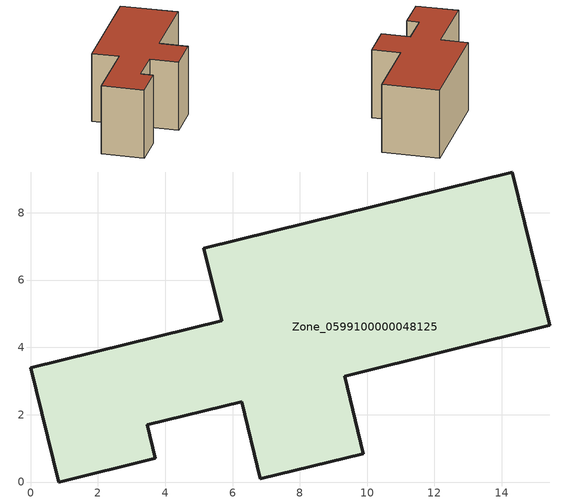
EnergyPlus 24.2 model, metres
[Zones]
Zone_0599100000048125
 floor ground (C_G): 9.33,3.14 9.89,0.84 6.82,0.09 6.27,2.39 3.46,1.7 3.7,0.7 0.83,0 0,3.39 5.68,4.79 5.15,6.95 14.31,9.21 15.43,4.65 z0
 wall outside (C_F): 3.7,0.7 3.46,1.7 6.27,2.39 6.82,0.09 9.89,0.84 9.33,3.14 15.43,4.65 14.31,9.21 5.15,6.95 5.68,4.79 0,3.39 0.83,0 3.7,0.7 z0:5.86
 roof outside (C_R): 14.31,9.21 5.15,6.95 5.68,4.79 0,3.39 0.83,0 3.7,0.7 3.46,1.7 6.27,2.39 6.82,0.09 9.89,0.84 9.33,3.14 15.43,4.65 z5.86
[BUILDING]
Pand.0599100000048125: North Axis=0; Terrain=City; Loads Convergence Tolerance Value=0.04; Temperature Convergence Tolerance Value=0.4; Solar Distribution=FullExterior; Maximum Number of Warmup Days=25; Minimum Number of Warmup Days=1
[Site:Location]
Rotterdam.The.Hague.AP_ZH_NLD Design_Conditions: Latitude=51.96; Longitude=4.45; Time Zone=1; Elevation=-4.5
[SITE:GROUNDTEMPERATURE:BUILDINGSURFACE]
18, 18, 18, 18, 18, 18, 18, 18, 18, 18, 18, 18
[MATERIAL] Thermal Absorptance=0.9; Solar Absorptance=0.7; Visible Absorptance=0.7
Name | Roughness | Thickness | Conductivity | Density | Specific Heat
G.TI.1965-1974 | MediumSmooth | 0.15 | 0.882353 | 540 | 1210
F.TI.1965-1974 | Rough | 0.3 | 0.697674 | 1920 | 840
R.TI.1965-1974 | MediumRough | 0.2 | 0.232558 | 1500 | 1000
[CONSTRUCTION]
C_G: G.TI.1965-1974
C_F: F.TI.1965-1974
C_R: R.TI.1965-1974
[ZONE]
Zone_0599100000048125: Type=1; Multiplier=1; Ceiling Height=Autocalculate; Volume=Autocalculate; Floor Area=autocalculate; Part of Total Floor Area=Yes
[ZONEINFILTRATION:DESIGNFLOWRATE]
Infil_Zone_0599100000048125: Zone or ZoneList or Space or SpaceList=Zone_0599100000048125; Schedule=AlwaysOn; Design Flow Rate Calculation Method=Flow/Area; Flow Rate per Floor Area=0.003; Constant Term Coefficient=1; Temperature Term Coefficient=0; Velocity Term Coefficient=0; Velocity Squared Term Coefficient=0
[HVACTEMPLATE:ZONE:IDEALLOADSAIRSYSTEM]
Zone_0599100000048125: Maximum Heating Supply Air Temperature=50; Minimum Cooling Supply Air Temperature=13; Maximum Heating Supply Air Humidity Ratio=0.0156; Minimum Cooling Supply Air Humidity Ratio=0.0077; Heating Limit=NoLimit; Cooling Limit=NoLimit; Dehumidification Control Type=ConstantSensibleHeatRatio; Cooling Sensible Heat Ratio=0.7; Dehumidification Setpoint=60; Humidification Control Type=None; Humidification Setpoint=30; Outdoor Air Method=None; Outdoor Air Flow Rate per Person=0.00944; Outdoor Air Flow Rate per Zone Floor Area=0; Outdoor Air Flow Rate per Zone=0; Demand Controlled Ventilation Type=None; Outdoor Air Economizer Type=NoEconomizer; Heat Recovery Type=None; Sensible Heat Recovery Effectiveness=0.7; Latent Heat Recovery Effectiveness=0.65
[ZONECONTROL:THERMOSTAT]
ThermostatControl_Zone_0599100000048125: Zone or ZoneList=Zone_0599100000048125; Control Type Schedule=DualSetpointControlType; Control 1=Thermostat_Zone_0599100000048125; Temperature Difference Between Cutout And Setpoint=0
[THERMOSTATSETPOINT:DUALSETPOINT]
Thermostat_Zone_0599100000048125: Heating Setpoint Temperature Schedule=HeatingSetpoint_Zone_0599100000048125; Cooling Setpoint Temperature Schedule=CoolingSetpoint_Zone_0599100000048125
[SCHEDULE:COMPACT]
HeatingSetpoint_Zone_0599100000048125: Through: 12/31, For: AllDays, Until: 24:00, 21
CoolingSetpoint_Zone_0599100000048125: Through: 12/31, For: AllDays, Until: 24:00, 24
DualSetpointControlType: Through: 12/31, For: AllDays, Until: 24:00, 4
AlwaysOn: Through: 12/31, For: AllDays, Until: 24:00, 1
